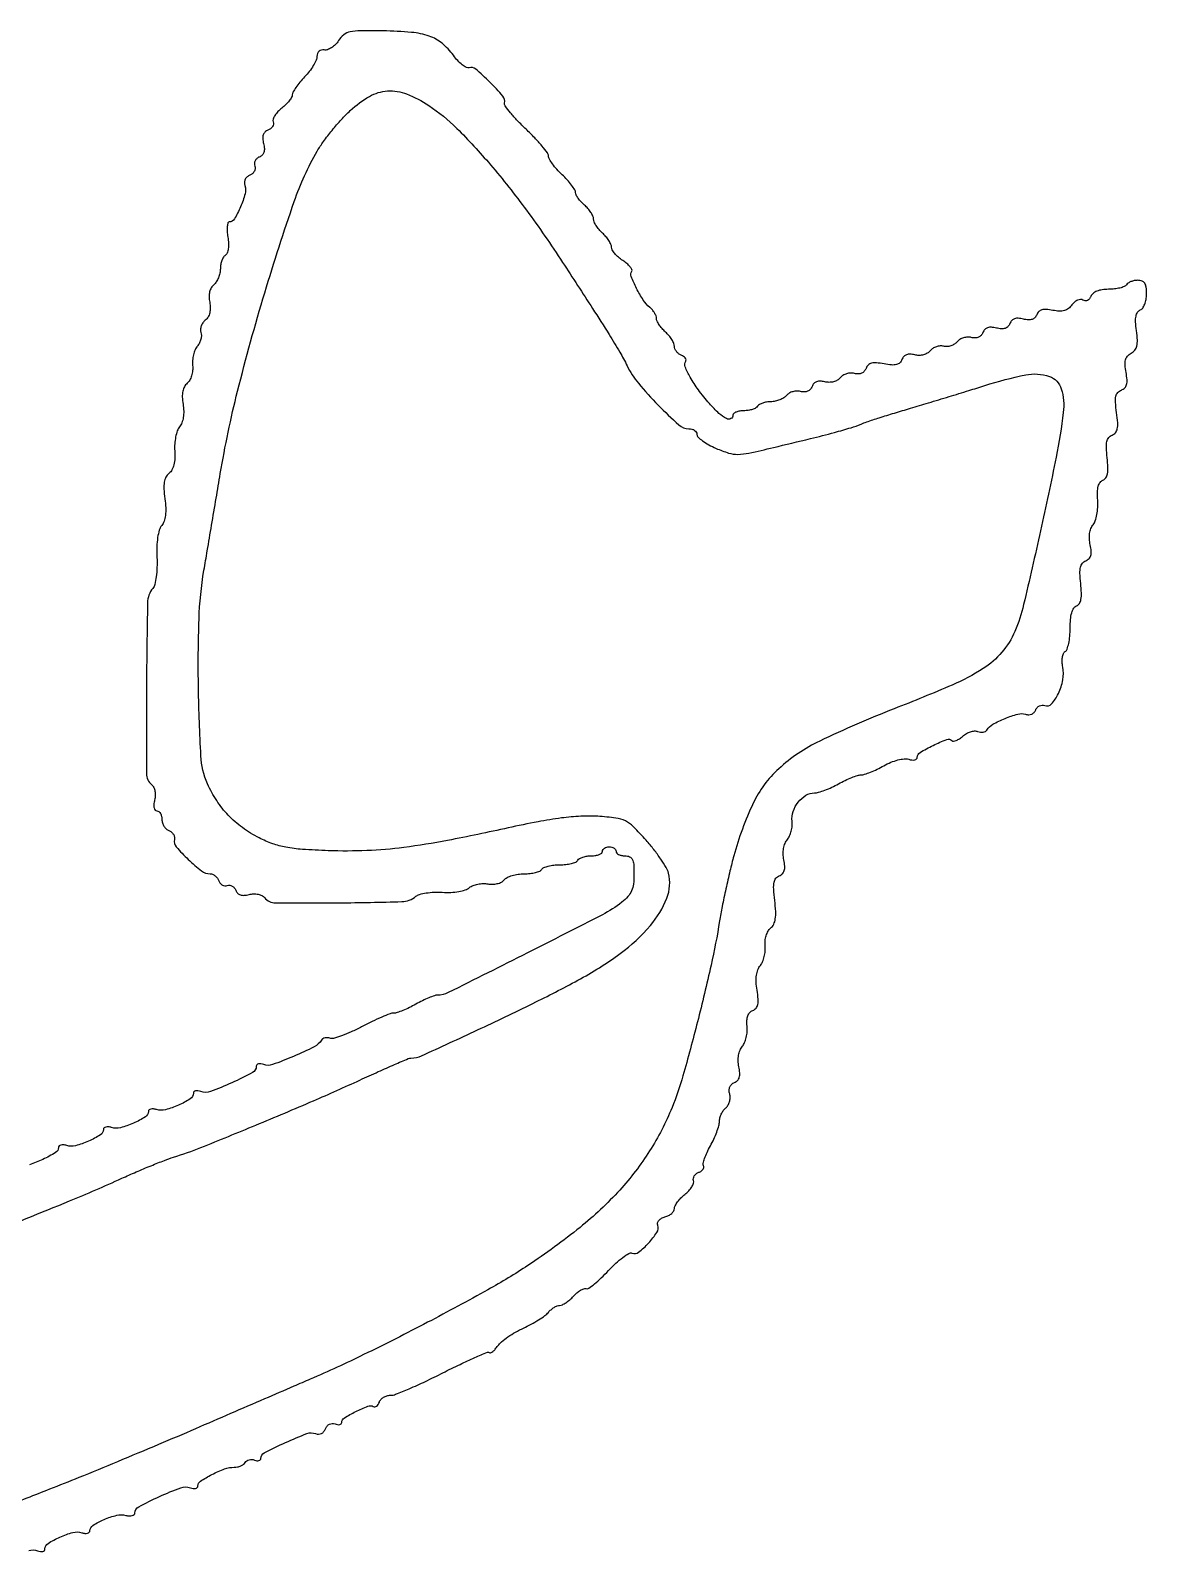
# Model space of a CAD drawing. Extents: x 0 to 1197, y 0 to 515.
# Drawn here: x 948.7 to 1197, y 90.2 to 428.6 of the extents above; entities that cross this region are included whole.
import ezdxf

# ---------------------------------------------------------------- set-up
doc = ezdxf.new("R2010")
doc.units = 0

msp = doc.modelspace()

# ---------------------------------------------------------------- linework, layer by layer
for points in [[(948.386775, 90.449041, -0.17938), (950.315899, 90.427005, 0.053361), (950.955642, 90.256966, 0.096323), (951.495601, 90.277974, 0.144783), (951.849624, 90.479973, 0.193544), (951.986274, 90.819769, -0.256656), (952.667135, 92.058806, -0.037176), (955.299032, 93.46786, -0.039676), (958.212165, 94.491523, -0.142437), (960.162729, 94.443995, 0.048447), (960.861226, 94.294741, 0.084616), (961.450608, 94.327269, 0.127834), (961.838884, 94.528548, 0.212686), (961.986274, 94.85937, -0.256301), (962.64804, 96.065559, -0.040142), (965.13255, 97.381064, -0.042582), (967.936202, 98.315146, -0.123691), (969.963949, 98.295587, 0.047008), (970.738515, 98.169132, 0.079388), (971.392216, 98.228492, 0.11746), (971.824975, 98.455361, 0.21683), (971.986274, 98.80982, -0.276294), (972.821844, 100.206492, -0.01626), (977.436237, 102.492714, -0.018756), (982.17839, 104.441896, -0.181681), (984.315899, 104.427005, 0.053361), (984.955642, 104.256966, 0.096323), (985.495601, 104.277974, 0.144783), (985.849624, 104.479973, 0.193544), (985.986274, 104.819769, -0.252233), (986.564489, 105.893038, -0.026451), (989.113407, 107.385083, -0.031991), (991.940001, 108.622821, -0.087416), (994.080895, 109, 0.053908), (994.813548, 109.079222, 0.049062), (995.537131, 109.313776, 0.05227), (996.145631, 109.658922, 0.099531), (996.528407, 110.068174, -0.109884), (996.886367, 110.435515, -0.081902), (997.405563, 110.66489, -0.076891), (998.003277, 110.72431, -0.078162), (998.587424, 110.599558, 0.05537), (999.123085, 110.459479, 0.099296), (999.575362, 110.483377, 0.14672), (999.871995, 110.662034, 0.186452), (999.986274, 110.957836, -0.280356), (1000.756513, 112.223547, -0.013164), (1005.447911, 114.496211, -0.015474), (1010.22168, 116.479973, -0.184374), (1012.186857, 116.476523, 0.09548), (1012.85335, 116.357977, 0.110965), (1013.478299, 116.507859, 0.106202), (1013.998958, 116.918678, 0.081369), (1014.365661, 117.546284, -0.082292), (1014.726285, 118.160894, -0.101146), (1015.244839, 118.575409, -0.107305), (1015.859068, 118.738122, -0.103258), (1016.494703, 118.635139, 0.051598), (1017.066046, 118.481126, 0.093637), (1017.548125, 118.493919, 0.142789), (1017.864148, 118.665302, 0.200164), (1017.986274, 118.958143, -0.258918), (1018.533229, 119.943569, -0.022777), (1021.110773, 121.391559, -0.023294), (1023.812967, 122.597347, -0.235912), (1025.002952, 122.489692, 0.186126), (1025.342738, 122.425917, 0.116444), (1025.717851, 122.590898, 0.085087), (1026.073635, 122.969125, 0.054719), (1026.350104, 123.505744, -0.097469), (1026.708883, 124.077075, -0.066866), (1027.304691, 124.561062, -0.064139), (1028.036424, 124.888337, -0.073248), (1028.794561, 125, 0.094249), (1029.972528, 125.224034, 0.007064), (1033.002047, 126.469378, 0.009572), (1036.590919, 128.086225, 0.007125), (1040.490474, 130.002139, -0.005663), (1044.292734, 131.884069, -0.009147), (1047.574913, 133.389264, -0.003477), (1050.383524, 134.592423, -0.304734), (1050.811107, 134.5085, 0.312076), (1051.09853, 134.456078, 0.061373), (1051.571695, 134.74435, 0.045627), (1052.132758, 135.278653, 0.026911), (1052.704145, 136.007592, -0.06596), (1053.530196, 136.907304, -0.022269), (1054.947889, 137.989066, -0.021706), (1056.639722, 139.058883, -0.023253), (1058.380312, 139.951729, 0.016672), (1060.112733, 140.811787, 0.016784), (1061.780044, 141.783565, 0.016845), (1063.172988, 142.726256, 0.062438), (1063.945191, 143.450498, -0.0419), (1064.527584, 144.043378, -0.039331), (1065.212538, 144.544834, -0.04183), (1065.893458, 144.890474, -0.096827), (1066.453731, 145, 0.112611), (1067.047559, 145.135462, 0.034191), (1067.855318, 145.594647, 0.03232), (1068.717075, 146.249604, 0.030191), (1069.508293, 147.024331, -0.032395), (1070.281846, 147.77512, -0.040874), (1071.091047, 148.357712, -0.04581), (1071.821921, 148.711429, -0.171897), (1072.323805, 148.720823, 0.235655), (1072.90499, 148.803385, 0.018505), (1074.195297, 149.766053, 0.022081), (1075.707277, 151.09791, 0.014947), (1077.313731, 152.739423, -0.019182), (1078.937163, 154.370425, -0.027688), (1080.501119, 155.671771, -0.026606), (1081.841591, 156.560464, -0.22852), (1082.538393, 156.618373, 0.260784), (1084.018075, 156.832626, 0.042939), (1086.231053, 158.852577, 0.043088), (1088.079826, 161.239521, 0.234942), (1088.256158, 162.816068, -0.153636), (1088.231113, 163.369266, -0.114645), (1088.51917, 163.91201, -0.089969), (1089.094189, 164.372372, -0.060041), (1089.880918, 164.6827, 0.054852), (1090.686095, 164.990719, 0.06233), (1091.367825, 165.456579, 0.071804), (1091.830321, 166.00182, 0.14095), (1091.986274, 166.544051, -0.122768), (1092.142901, 167.172333, -0.03732), (1092.670696, 168.008162, -0.034872), (1093.424546, 168.889565, -0.031763), (1094.316221, 169.687577, 0.038774), (1095.177437, 170.480324, 0.047889), (1095.840397, 171.345997, 0.05534), (1096.228539, 172.155115, 0.16612), (1096.233063, 172.759631, -0.126311), (1096.196419, 173.278848, -0.095843), (1096.404673, 173.812709, -0.085559), (1096.825764, 174.279719, -0.075128), (1097.397372, 174.604259, 0.055723), (1097.963141, 174.897179, 0.086225), (1098.360608, 175.27578, 0.117275), (1098.531924, 175.676286, 0.183077), (1098.461382, 176.040276, -0.197325), (1098.374469, 176.565704, -0.025563), (1098.691914, 177.682972, -0.026652), (1099.231239, 179.028423, -0.019309), (1099.967125, 180.465908, 0.019599), (1100.739989, 181.977784, 0.019525), (1101.393149, 183.547421, 0.019799), (1101.854614, 184.960307, 0.069134), (1101.986274, 185.907972, -0.064487), (1102.08888, 186.700218, -0.044364), (1102.396574, 187.553032, -0.044483), (1102.8483, 188.33501, -0.066429), (1103.383039, 188.914323, 0.088877), (1103.879353, 189.50263, 0.061533), (1104.219628, 190.306147, 0.060008), (1104.360618, 191.192193, 0.073558), (1104.269585, 192.024616, -0.066782), (1104.165105, 192.873859, -0.095928), (1104.31692, 193.614333, -0.10588), (1104.716804, 194.193276, -0.097544), (1105.329729, 194.578302, 0.108395), (1106.016637, 195.030658, 0.125106), (1106.407772, 195.708161, 0.086845), (1106.507826, 196.691483, 0.031396), (1106.318679, 198.087972, -0.043063), (1106.17313, 199.390008, -0.048363), (1106.263021, 200.646851, -0.052699), (1106.574338, 201.757231, -0.07868), (1107.087971, 202.622537, 0.077112), (1107.58438, 203.452924, 0.039051), (1107.953248, 204.617181, 0.037606), (1108.152799, 205.906254, 0.045761), (1108.13686, 207.127387, -0.038916), (1108.102364, 208.418135, -0.074775), (1108.307906, 209.430305, -0.097387), (1108.74761, 210.157595, -0.117143), (1109.405674, 210.607445, 0.123796), (1110.127638, 211.114994, 0.126567), (1110.516329, 211.899678, 0.072863), (1110.593416, 213.128433, 0.018939), (1110.354347, 215.099657, -0.026749), (1110.163362, 216.910516, -0.045854), (1110.224121, 218.426734, -0.056131), (1110.531254, 219.661236, -0.084384), (1111.085533, 220.6196, 0.073446), (1111.583851, 221.439545, 0.039423), (1111.957848, 222.565632, 0.038219), (1112.163889, 223.799559, 0.048429), (1112.154959, 224.95484, -0.053183), (1112.156942, 226.085084, -0.047774), (1112.39375, 227.232669, -0.050645), (1112.815977, 228.230842, -0.094452), (1113.372656, 228.905705, 0.106572), (1114.052731, 229.771681, 0.076338), (1114.418905, 230.951205, 0.050023), (1114.500056, 232.617345, 0.016649), (1114.29338, 235.054777, -0.013419), (1114.059681, 237.614414, -0.061549), (1114.147059, 239.100503, -0.119296), (1114.550633, 240.006303, -0.137807), (1115.306392, 240.569346, 0.105489), (1116.007914, 241.025568, 0.126635), (1116.4062, 241.702136, 0.088233), (1116.508829, 242.684277, 0.031386), (1116.318679, 244.087972, -0.043129), (1116.172835, 245.394232, -0.048791), (1116.264206, 246.651951, -0.05315), (1116.579446, 247.764014, -0.07773), (1117.099595, 248.636544, 0.069551), (1117.598261, 249.442913, 0.041275), (1117.967757, 250.513047, 0.040481), (1118.164239, 251.664286, 0.05466), (1118.141982, 252.719546, -0.116593), (1118.358274, 254.836097, -0.084035), (1119.504115, 256.92533, -0.086801), (1121.229222, 258.463886, -0.139681), (1123.110845, 259, 0.069458), (1124.043381, 259.130172, 0.019705), (1125.438398, 259.5875, 0.019447), (1126.989841, 260.234465, 0.019449), (1128.486274, 261, -0.015633), (1129.955094, 261.765605, -0.017183), (1131.423867, 262.4125, -0.016822), (1132.710045, 262.877429, -0.078467), (1133.486274, 263, 0.079163), (1134.26551, 263.124151, 0.016581), (1135.567973, 263.598336, 0.017001), (1137.057989, 264.257154, 0.015363), (1138.551951, 265.036889, -0.030372), (1140.108245, 265.790646, -0.034222), (1141.684408, 266.316276, -0.037228), (1143.089127, 266.570513, -0.103356), (1144.082367, 266.469501, 0.047566), (1144.811693, 266.312319, 0.083298), (1145.427001, 266.342494, 0.126511), (1145.832482, 266.546885, 0.216336), (1145.986274, 266.885695, -0.262766), (1146.601886, 267.976219, -0.022686), (1149.515978, 269.559133, -0.02219), (1152.554511, 270.872068, -0.295391), (1153.690879, 270.628728, 0.230935), (1154.061382, 270.501205, 0.066351), (1154.66496, 270.658499, 0.052008), (1155.384619, 271.043616, 0.035085), (1156.117877, 271.619099, -0.054377), (1156.915805, 272.197121, -0.05287), (1157.826982, 272.595998, -0.057424), (1158.709675, 272.767832, -0.111446), (1159.417004, 272.664955, 0.060733), (1160.033686, 272.510711, 0.069087), (1160.642188, 272.519339, 0.079511), (1161.150136, 272.682509, 0.13779), (1161.474129, 272.98035, -0.126461), (1162.791873, 274.24701, -0.031561), (1165.502164, 275.559392, -0.030875), (1168.33741, 276.51824, -0.14391), (1170.044305, 276.481582, 0.081133), (1170.763452, 276.376259, 0.096676), (1171.432974, 276.518433, 0.101714), (1171.974807, 276.892894, 0.09956), (1172.329995, 277.45334, -0.093533), (1172.660601, 277.989043, -0.09648), (1173.16055, 278.360484, -0.099129), (1173.751479, 278.510745, -0.104831), (1174.342148, 278.416932, 0.311037), (1175.85168, 278.781057, 0.073236), (1177.364018, 281.065447, 0.063061), (1178.360791, 284.149333, 0.096311), (1178.34575, 286.952618, -0.038599), (1178.208516, 288.088487, -0.049224), (1178.266782, 289.141198, -0.057649), (1178.49708, 289.977125, -0.159641), (1178.88553, 290.437737, 0.173059), (1179.312701, 290.971966, 0.030337), (1179.66293, 292.231955, 0.029775), (1179.905684, 293.828112, 0.022853), (1179.986274, 295.590402, -0.021663), (1180.072235, 297.573489, -0.047358), (1180.346166, 299.067958, -0.066835), (1180.790295, 300.091487, -0.166904), (1181.407008, 300.607957, 0.159865), (1182.038554, 301.122282, 0.096489), (1182.398081, 302.027906, 0.056487), (1182.50111, 303.443055, 0.017338), (1182.34067, 305.5825, -0.016462), (1182.167024, 307.84486, -0.06609), (1182.289116, 309.223897, -0.118389), (1182.712863, 310.087907, -0.128891), (1183.471543, 310.632721, 0.100631), (1184.194821, 311.093258, 0.13413), (1184.591176, 311.759687, 0.091933), (1184.675688, 312.73396, 0.029854), (1184.449429, 314.167752, -0.040864), (1184.272007, 315.478694, -0.049522), (1184.329186, 316.717532, -0.055021), (1184.611071, 317.798829, -0.082128), (1185.102968, 318.640608, 0.094352), (1185.581572, 319.507237, 0.033318), (1185.933804, 320.887743, 0.031661), (1186.127249, 322.49331, 0.032182), (1186.114807, 324.101634, -0.023581), (1186.070116, 325.894343, -0.058445), (1186.251829, 327.19334, -0.087905), (1186.65408, 328.067885, -0.150606), (1187.280358, 328.559356, 0.155015), (1187.929137, 329.07758, 0.100591), (1188.295937, 329.973182, 0.058063), (1188.39772, 331.380185, 0.017117), (1188.228919, 333.539617, -0.016466), (1188.04998, 335.791061, -0.065304), (1188.166215, 337.170869, -0.117056), (1188.581404, 338.035852, -0.131709), (1189.326116, 338.576915, 0.128882), (1190.074508, 339.114322, 0.124439), (1190.475269, 339.956648, 0.067492), (1190.558862, 341.309795, 0.015785), (1190.320949, 343.574932, -0.015589), (1190.078687, 345.872806, -0.070386), (1190.168353, 347.215641, -0.130181), (1190.587946, 348.049662, -0.120417), (1191.376602, 348.596288, 0.102755), (1192.136563, 349.084687, 0.134591), (1192.550074, 349.794939, 0.086631), (1192.643066, 350.863254, 0.024866), (1192.41754, 352.514692, -0.027576), (1192.199987, 354.174771, -0.083587), (1192.303872, 355.305504, -0.11631), (1192.739719, 356.122671, -0.084961), (1193.5427, 356.77164, 0.095263), (1194.366277, 357.465551, 0.112309), (1194.815183, 358.37847, 0.07183), (1194.935359, 359.711453, 0.019961), (1194.739127, 361.805949, -0.019308), (1194.554549, 363.748779, -0.059889), (1194.637995, 365.060555, -0.100197), (1194.980598, 365.911176, -0.156707), (1195.59042, 366.401591, 0.150974), (1196.126915, 366.823229, 0.05807), (1196.576982, 367.669031, 0.050539), (1196.883293, 368.767221, 0.04278), (1196.986274, 369.968615, 0.03025), (1196.8952, 371.472577, 0.112612), (1196.5762, 372.359555, 0.164527), (1195.982715, 372.834734, 0.087475), (1195.045291, 373, 0.046881), (1194.256978, 372.925923, 0.046318), (1193.492924, 372.70625, 0.050262), (1192.862297, 372.383556, 0.111412), (1192.486274, 372, -0.157098), (1192.032616, 371.613547, -0.036539), (1191.070426, 371.29375, -0.034212), (1189.855915, 371.073454, -0.027767), (1188.534246, 371, 0.035173), (1187.091197, 370.89836, 0.059479), (1185.921141, 370.587784, 0.076116), (1185.075926, 370.092317, 0.131306), (1184.600325, 369.436618, -0.079172), (1184.282379, 368.886965, -0.110301), (1183.837956, 368.535849, -0.126483), (1183.333696, 368.435047, -0.125464), (1182.841633, 368.589393, 0.153568), (1182.299966, 368.727022, 0.08864), (1181.639584, 368.570479, 0.073688), (1180.962478, 368.149092, 0.058976), (1180.376756, 367.519338, -0.070782), (1179.597776, 366.720321, -0.096033), (1178.699388, 366.269285, -0.080818), (1177.579722, 366.142763, -0.037175), (1176.118913, 366.323472, 0.030396), (1174.696714, 366.518993, 0.086001), (1173.702684, 366.423542, 0.12559), (1173.021233, 366.035914, 0.109771), (1172.567409, 365.35084, -0.100177), (1172.14966, 364.693456, -0.123814), (1171.536152, 364.309979, -0.096604), (1170.690996, 364.208368, -0.043264), (1169.581214, 364.386815, 0.04341), (1168.463274, 364.56624, 0.098851), (1167.618584, 364.460367, 0.125507), (1167.005069, 364.06586, 0.0961), (1166.581214, 363.386815, -0.0961), (1166.15736, 362.707771, -0.125507), (1165.543845, 362.313264, -0.098851), (1164.699155, 362.207391, -0.04341), (1163.581214, 362.386815, 0.043442), (1162.461641, 362.566429, 0.099306), (1161.617037, 362.459685, 0.125831), (1161.003495, 362.06293, 0.095291), (1160.578381, 361.379431, -0.093794), (1160.187266, 360.746417, -0.107109), (1159.6075, 360.335222, -0.098029), (1158.866483, 360.178779, -0.067203), (1158.01089, 360.283312, 0.076898), (1157.174175, 360.369194, 0.060546), (1156.275471, 360.212932, 0.061374), (1155.453396, 359.850054, 0.085151), (1154.842898, 359.327243, -0.078549), (1154.244767, 358.801268, -0.060767), (1153.459672, 358.428649, -0.061255), (1152.615334, 358.258026, -0.083396), (1151.842898, 358.327243, 0.083131), (1151.070783, 358.396842, 0.061234), (1150.2274, 358.227375, 0.060799), (1149.443709, 357.856454, 0.078804), (1148.847244, 357.33248, -0.086483), (1148.201519, 356.782453, -0.068988), (1147.356016, 356.429713, -0.06496), (1146.395776, 356.306374, -0.061054), (1145.414735, 356.428599, 0.051153), (1144.400467, 356.575349, 0.098986), (1143.59406, 356.448636, 0.118423), (1142.992196, 356.046581, 0.095212), (1142.579971, 355.383575, -0.110434), (1142.095591, 354.654453, -0.132265), (1141.375057, 354.259483, -0.082598), (1140.282169, 354.178895, -0.023562), (1138.591737, 354.414237, 0.023501), (1136.888569, 354.651562, 0.08453), (1135.798658, 354.567252, 0.134778), (1135.080195, 354.161781, 0.106057), (1134.590147, 353.410093, -0.090761), (1134.193817, 352.759924, -0.108033), (1133.613213, 352.339165, -0.099769), (1132.871694, 352.178791, -0.067576), (1132.01089, 352.283312, 0.076648), (1131.174498, 352.369581, 0.06051), (1130.276748, 352.21447, 0.06139), (1129.456072, 351.853294, 0.085422), (1128.847244, 351.33248, -0.086483), (1128.201519, 350.782453, -0.068988), (1127.356016, 350.429713, -0.06496), (1126.395776, 350.306374, -0.061054), (1125.414735, 350.428599, 0.05118), (1124.399629, 350.575414, 0.099238), (1123.593223, 350.4482, 0.118587), (1122.991312, 350.044871, 0.094771), (1122.578381, 349.379431, -0.093794), (1122.187266, 348.746417, -0.107109), (1121.6075, 348.335222, -0.098029), (1120.866483, 348.178779, -0.067203), (1120.01089, 348.283312, 0.073558), (1119.178467, 348.374344, 0.060008), (1118.29242, 348.233354, 0.061533), (1117.488904, 347.893079, 0.088877), (1116.900597, 347.396765, -0.079997), (1116.288373, 346.861515, -0.044242), (1115.400832, 346.4103, -0.042695), (1114.395629, 346.103126, -0.052858), (1113.422846, 346, 0.039551), (1112.490042, 345.926099, 0.04255), (1111.603831, 345.70625, 0.046682), (1110.885726, 345.38426, 0.126268), (1110.486274, 345, -0.130646), (1110.07961, 344.615492, -0.045439), (1109.332748, 344.29375, -0.041396), (1108.406933, 344.073842, -0.037634), (1107.427257, 344, 0.039081), (1106.492554, 343.92683, 0.058208), (1105.703312, 343.70625, 0.076538), (1105.16565, 343.382793, 0.222681), (1104.986274, 343, -0.284252), (1104.511986, 342.233136, -0.235718), (1103.53547, 342.233116, -0.074672), (1101.88748, 343.38992, -0.022295), (1099.75414, 345.611605, -0.020226), (1097.29638, 348.650359, -0.032072), (1095.47503, 351.457698, -0.034445), (1094.375651, 353.777653, -0.236055), (1094.485837, 354.999293, 0.182115), (1094.553642, 355.345704, 0.11753), (1094.39222, 355.72647, 0.086586), (1094.016255, 356.086028, 0.056045), (1093.48053, 356.36383, -0.073618), (1092.909292, 356.685896, -0.064227), (1092.425212, 357.173111, -0.066865), (1092.097726, 357.744597, -0.09701), (1091.986274, 358.313628, 0.103819), (1091.849046, 358.967403, 0.036698), (1091.398774, 359.817388, 0.03453), (1090.751618, 360.705816, 0.034176), (1089.986274, 361.5, -0.030542), (1089.220866, 362.282795, -0.032529), (1088.573774, 363.137424, -0.034438), (1088.120446, 363.939965, -0.111796), (1087.986274, 364.532543, 0.09365), (1087.88113, 365.088984, 0.042435), (1087.551744, 365.756609, 0.040037), (1087.073018, 366.42269, 0.043743), (1086.507023, 366.98278, -0.074486), (1085.054737, 368.60764, -0.0293), (1083.553665, 371.21663, -0.023319), (1082.387023, 373.8511, -0.235153), (1082.493739, 375.012079, 0.263931), (1082.508975, 375.418412, 0.054988), (1082.097611, 376.034821, 0.044425), (1081.397651, 376.73235, 0.028715), (1080.477688, 377.413669, -0.034124), (1079.524246, 378.135867, -0.038451), (1078.718127, 378.954903, -0.041882), (1078.155559, 379.748149, -0.134084), (1077.986274, 380.368065, 0.106529), (1077.850032, 381.000267, 0.035963), (1077.398774, 381.833379, 0.03386), (1076.751638, 382.709847, 0.032896), (1075.986274, 383.5, -0.033669), (1075.220922, 384.292585, -0.034269), (1074.573774, 385.176267, -0.036414), (1074.123122, 386.019549, -0.10488), (1073.986274, 386.664775, 0.106571), (1073.84849, 387.303873, 0.038302), (1073.398774, 388.124636, 0.035886), (1072.751598, 388.97674, 0.035365), (1071.986274, 389.732028, -0.028755), (1071.220811, 390.467753, -0.032008), (1070.573774, 391.261832, -0.033809), (1070.118178, 392.001388, -0.12173), (1069.986274, 392.53515, 0.141869), (1069.816008, 393.123151, 0.02101), (1069.105024, 394.149725, 0.022267), (1068.134999, 395.319614, 0.017506), (1066.986274, 396.5, -0.019916), (1065.837704, 397.691663, -0.024415), (1064.867524, 398.895486, -0.024012), (1064.165202, 399.963956, -0.134168), (1063.986274, 400.618761, 0.162111), (1063.74826, 401.333574, 0.013436), (1062.516126, 402.889681, 0.016851), (1060.898571, 404.696099, 0.012181), (1058.981516, 406.601845, -0.012866), (1057.081556, 408.495775, -0.018815), (1055.517879, 410.265612, -0.014565), (1054.350894, 411.778983, -0.215202), (1054.21837, 412.420175, 0.236847), (1053.830353, 413.97212, 0.01976), (1050.92049, 417.097933, 0.019192), (1047.775754, 419.98825, 0.262447), (1046.306115, 420.27328, -0.208002), (1045.702885, 420.326749, -0.043205), (1044.795209, 420.927831, -0.038644), (1043.785236, 421.865939, -0.028073), (1042.809721, 423.050576, 0.061985), (1040.284913, 425.72532, 0.089257), (1037.454232, 427.317516, 0.06212), (1033.516599, 428.157822, 0.016864), (1027.144175, 428.49233, 0.006341), (1022.106503, 428.522746, 0.052784), (1019.841148, 428.267694, 0.114357), (1018.447747, 427.602644, 0.079598), (1017.26924, 426.309109, -0.049735), (1016.562353, 425.433941, -0.05275), (1015.709312, 424.734793, -0.05883), (1014.845123, 424.302697, -0.127652), (1014.111339, 424.234853, 0.093858), (1013.459021, 424.21826, 0.127177), (1012.934506, 423.954725, 0.124456), (1012.595942, 423.464665, 0.087669), (1012.474147, 422.803005, -0.104719), (1012.289356, 421.960128, -0.02968), (1011.661332, 420.765045, -0.028512), (1010.772913, 419.466988, -0.026701), (1009.724147, 418.248286, 0.018068), (1008.675887, 417.07186, 0.022305), (1007.790524, 415.900225, 0.021424), (1007.145682, 414.870936, 0.129931), (1006.986274, 414.267861, -0.134174), (1006.835304, 413.715402, -0.033536), (1006.301852, 412.936587, -0.031838), (1005.54815, 412.096511, -0.027349), (1004.656326, 411.312423, 0.038774), (1003.795111, 410.519676, 0.047889), (1003.13215, 409.654003, 0.05534), (1002.744008, 408.844885, 0.16612), (1002.739484, 408.240369, -0.126205), (1002.776235, 407.721193, -0.095847), (1002.568277, 407.187446, -0.085593), (1002.147627, 406.720609, -0.075195), (1001.576547, 406.396267, 0.098669), (1000.911306, 405.976307, 0.124451), (1000.523807, 405.362822, 0.097426), (1000.420645, 404.517844, 0.043315), (1000.599458, 403.405059, -0.043189), (1000.77732, 402.299977, -0.09533), (1000.678095, 401.454528, -0.122785), (1000.300828, 400.84093, -0.102552), (999.655485, 400.426559, 0.090131), (999.107506, 400.093461, 0.095398), (998.724598, 399.594566, 0.099733), (998.56519, 399.008535, 0.108722), (998.65317, 398.425671, -0.115203), (998.733903, 397.840132, -0.100422), (998.55512, 397.246559, -0.093464), (998.143087, 396.73611, -0.084925), (997.560227, 396.390005, 0.087502), (996.93541, 396.01465, 0.104679), (996.522503, 395.467729, 0.103396), (996.363511, 394.794804, 0.083515), (996.467855, 394.058031, -0.146137), (996.498947, 392.24117, -0.033966), (995.466501, 389.331886, -0.030719), (994.099203, 386.642442, -0.265764), (992.975902, 386, 0.33016), (992.678197, 385.779369, 0.050455), (992.526563, 385.00922, 0.040019), (992.511772, 383.920189, 0.02362), (992.659356, 382.627132, -0.029912), (992.800937, 381.231072, -0.044794), (992.741847, 380.007737, -0.054253), (992.505732, 379.068125, -0.16719), (992.096485, 378.568115, 0.117465), (991.670366, 378.140258, 0.048932), (991.312398, 377.402452, 0.044816), (991.068442, 376.501238, 0.043725), (990.986274, 375.563428, -0.054904), (990.878722, 374.586932, -0.043118), (990.558117, 373.570621, -0.044424), (990.087137, 372.667173, -0.077336), (989.528718, 372.035225, 0.091334), (988.95098, 371.343589, 0.071421), (988.595496, 370.430177, 0.062236), (988.480883, 369.334581, 0.044358), (988.61492, 368.106767, -0.044713), (988.750279, 366.858653, -0.065206), (988.627258, 365.760566, -0.074334), (988.249304, 364.841591, -0.085076), (987.631917, 364.120873, 0.068301), (987.089547, 363.528882, 0.065033), (986.71592, 362.803095, 0.069765), (986.560282, 362.059112, 0.108757), (986.65759, 361.414152, -0.099431), (986.771226, 360.744923, -0.055542), (986.654687, 359.923811, -0.052272), (986.342702, 359.085827, -0.058032), (985.871949, 358.362247, 0.074085), (985.379353, 357.549394, 0.039367), (985.010274, 356.429036, 0.038117), (984.807569, 355.199111, 0.047951), (984.817589, 354.04516, -0.05296), (984.816115, 352.919153, -0.047269), (984.581864, 351.772962, -0.050095), (984.165036, 350.776455, -0.095739), (983.616709, 350.108252, 0.0949), (982.989238, 349.34619, 0.075919), (982.625834, 348.344605, 0.05933), (982.525526, 347.061033, 0.030095), (982.688663, 345.446537, -0.033849), (982.832612, 343.906541, -0.044722), (982.742735, 342.500894, -0.05104), (982.431565, 341.308301, -0.084073), (981.910597, 340.408815, 0.089668), (981.416033, 339.53262, 0.034459), (981.04703, 338.178881, 0.032753), (980.840442, 336.619837, 0.034598), (980.844933, 335.07575, -0.031002), (980.861813, 333.403266, -0.048951), (980.64799, 331.985752, -0.059315), (980.217829, 330.863506, -0.098706), (979.582324, 330.079714, 0.098344), (978.892809, 329.230557, 0.080971), (978.520161, 328.122293, 0.055256), (978.44022, 326.597492, 0.019552), (978.652532, 324.418256, -0.022534), (978.838151, 322.387646, -0.041184), (978.77795, 320.726441, -0.051886), (978.481015, 319.412318, -0.091963), (977.941179, 318.445664, 0.10174), (977.405739, 317.441676, 0.034642), (977.046686, 315.820063, 0.029674), (976.862805, 313.76674, 0.01907), (976.882307, 311.374727, -0.01985), (976.897013, 309.144731, -0.024431), (976.726709, 307.071286, -0.024915), (976.416601, 305.373133, -0.116087), (975.976315, 304.488001, 0.170362), (974.788878, 301.287166, 0.002941), (974.56463, 282.401146, 0.002448), (974.543697, 263.291623, 0.222116), (975.714598, 260.810508, -0.10822), (976.168659, 260.228431, -0.064665), (976.444089, 259.390904, -0.057793), (976.516249, 258.405688, -0.050934), (976.3682, 257.385578, 0.035763), (976.196081, 256.408733, 0.078509), (976.236766, 255.653018, 0.129892), (976.476217, 255.180243, 0.214094), (976.877866, 255, -0.166919), (977.300713, 254.854792, -0.095163), (977.660679, 254.443928, -0.076017), (977.90402, 253.831067, -0.056617), (977.986274, 253.106989, 0.074847), (978.101892, 252.338951, 0.064508), (978.440679, 251.595678, 0.06685), (978.941746, 250.988582, 0.095509), (979.533184, 250.620372, -0.083356), (980.101728, 250.28516, -0.080207), (980.538472, 249.778746, -0.083929), (980.77931, 249.182916, -0.10546), (980.783184, 248.588836, 0.231091), (981.190178, 246.998805, 0.025408), (983.845864, 244.179942, 0.027598), (986.802207, 241.642954, 0.164979), (988.697767, 241, -0.102231), (989.258995, 240.884039, -0.066776), (989.827668, 240.542493, -0.063172), (990.317291, 240.037963, -0.069567), (990.646701, 239.442529, 0.081295), (990.972337, 238.885021, 0.091904), (991.447205, 238.487775, 0.100701), (991.995261, 238.310639, 0.120146), (992.532557, 238.379387, -0.119023), (993.069423, 238.44929, -0.100655), (993.61627, 238.275272, -0.092264), (994.089287, 237.882697, -0.082096), (994.412833, 237.330788, 0.1025), (994.826488, 236.686412, 0.12239), (995.439342, 236.308769, 0.095358), (996.282433, 236.208358, 0.043604), (997.381169, 236.384264, -0.051583), (998.407101, 236.531803, -0.059516), (999.391707, 236.453724, -0.06648), (1000.230471, 236.165685, -0.104002), (1000.826079, 235.693023, 0.220919), (1003.24894, 234.542844, 0.004297), (1017.395327, 234.546059, 0.00513), (1031.355889, 234.812485, 0.167383), (1034.474038, 235.989846, -0.107205), (1035.307751, 236.422964, -0.02865), (1036.779097, 236.733879, -0.027673), (1038.533053, 236.902132, -0.025436), (1040.345297, 236.882999, 0.026223), (1042.235187, 236.866019, 0.031685), (1043.999051, 237.055117, 0.034876), (1045.463909, 237.413393, 0.096076), (1046.392181, 237.92191, -0.078288), (1047.180087, 238.390428, -0.0446), (1048.24409, 238.709177, -0.043216), (1049.400942, 238.843448, -0.054568), (1050.474177, 238.757561, 0.052777), (1051.534996, 238.668854, 0.054184), (1052.581187, 238.805941, 0.059044), (1053.480565, 239.140887, 0.101248), (1054.102369, 239.639886, -0.105977), (1054.766592, 240.162782, -0.039757), (1055.8744, 240.600466, -0.037173), (1057.196514, 240.899565, -0.03706), (1058.549701, 241, 0.027894), (1059.86545, 241.07346, 0.034318), (1061.074967, 241.29375, 0.036683), (1062.033349, 241.613582, 0.156712), (1062.486274, 242, -0.158284), (1062.94219, 242.38656, -0.036095), (1063.916213, 242.70625, -0.033884), (1065.146227, 242.926564, -0.02738), (1066.486274, 243, 0.02738), (1067.826321, 243.073436, 0.033884), (1069.056335, 243.29375, 0.036095), (1070.030357, 243.61344, 0.158284), (1070.486274, 244, -0.130646), (1070.892937, 244.384508, -0.045439), (1071.639799, 244.70625, -0.041396), (1072.565614, 244.926158, -0.037634), (1073.545291, 245, 0.039081), (1074.479994, 245.07317, 0.058208), (1075.269235, 245.29375, 0.076538), (1075.806898, 245.617207, 0.222681), (1075.986274, 246, -0.148195), (1076.101842, 246.381354, -0.098894), (1076.426899, 246.70625, -0.082425), (1076.912817, 246.925306, -0.064853), (1077.486274, 247, -0.064853), (1078.05973, 246.925306, -0.082425), (1078.545649, 246.70625, -0.098894), (1078.870706, 246.381354, -0.148195), (1078.986274, 246, 0.191087), (1079.13775, 245.618118, 0.088204), (1079.573774, 245.29375, 0.068025), (1080.220855, 245.073693, 0.048028), (1080.986274, 245, -0.09655), (1082.011179, 244.800229, -0.185208), (1082.614503, 244.23674, -0.09707), (1082.91276, 243.114327, -0.01655), (1082.986274, 240.89392, -0.029591), (1082.857879, 238.726298, -0.072622), (1082.443369, 237.188665, -0.080709), (1081.638681, 235.931515, -0.043486), (1080.29358, 234.669767, -0.048016), (1075.959441, 231.888302, -0.001926), (1059.263665, 223.391675, -0.000916), (1041.663202, 214.560246, -0.116328), (1039.287752, 214, 0.084022), (1038.597226, 213.883137, 0.014847), (1037.365552, 213.4125, 0.015707), (1035.940529, 212.765681, 0.013564), (1034.486274, 212, -0.014895), (1033.022677, 211.234371, -0.016678), (1031.569574, 210.5875, -0.016153), (1030.303229, 210.120693, -0.080389), (1029.557403, 210, 0.091298), (1028.731737, 209.84797, 0.009492), (1026.89398, 209.107197, 0.011537), (1024.724145, 208.124591, 0.008991), (1022.411505, 206.960669, -0.01478), (1020.104334, 205.832786, -0.01994), (1017.951466, 204.959741, -0.017369), (1016.147329, 204.380532, -0.161975), (1015.341984, 204.416995, 0.070751), (1014.806977, 204.539525, 0.074094), (1014.267756, 204.504943, 0.081597), (1013.807095, 204.323723, 0.120476), (1013.498859, 204.020364, -0.138595), (1011.847755, 202.50734, -0.016296), (1007.276019, 200.389792, -0.014641), (1002.560011, 198.550349, -0.179135), (1000.656648, 198.572995, 0.053344), (1000.016905, 198.743058, 0.096296), (999.476946, 198.722116, 0.144765), (999.122925, 198.520216, 0.193608), (998.986274, 198.180538, -0.276605), (998.152938, 196.789422, -0.016133), (993.533836, 194.506048, -0.018631), (988.789002, 192.557979, -0.181642), (986.656648, 192.572995, 0.053361), (986.016906, 192.743034, 0.096323), (985.476946, 192.722026, 0.144783), (985.122923, 192.520027, 0.193544), (984.986274, 192.180231, -0.256656), (984.305412, 190.941194, -0.037176), (981.673516, 189.53214, -0.039676), (978.760383, 188.508477, -0.142437), (976.809818, 188.556005, 0.048447), (976.111322, 188.705259, 0.084616), (975.52194, 188.672731, 0.127834), (975.133664, 188.471452, 0.212686), (974.986274, 188.14063, -0.258936), (974.310325, 186.922899, -0.03605), (971.663247, 185.527116, -0.038723), (968.744725, 184.508614, -0.142372), (966.809818, 184.556005, 0.048447), (966.111322, 184.705259, 0.084616), (965.52194, 184.672731, 0.127834), (965.133664, 184.471452, 0.212686), (964.986274, 184.14063, -0.258936), (964.310325, 182.922899, -0.03605), (961.663247, 181.527116, -0.038723), (958.744725, 180.508614, -0.142372), (956.809818, 180.556005, 0.049838), (956.111394, 180.703218, 0.086663), (955.52194, 180.664998, 0.129775), (955.133762, 180.455073, 0.207122), (954.986274, 180.114305, -0.26271), (954.348803, 178.984782, -0.026371), (951.514709, 177.471487, -0.027227), (948.525133, 176.266043, -0.224252)], [(938.118942, 160.432291, 0.002499), (957.446109, 168.22885, 0.010183), (969.071902, 173.26516, -0.005486), (972.263204, 174.683389, -0.005025), (975.579099, 176.074275, -0.005028), (978.563661, 177.256192, -0.016384), (980.571902, 177.953596, 0.019903), (986.679106, 180.122722, 0.0029), (998.880339, 185.093617, 0.003558), (1011.712982, 190.516043, 0.006619), (1022.025593, 195.123195, -0.002732), (1026.12327, 196.992178, -0.00415), (1029.706793, 198.567439, -0.001608), (1032.794857, 199.882681, -0.10019), (1033.374464, 200, 0.10778), (1035.738029, 200.515477, 0.001737), (1048.188919, 206.270008, 0.005152), (1060.517018, 212.175239, 0.009263), (1070.486274, 217.308971, 0.033652), (1079.918862, 223.240421, 0.060135), (1086.620144, 229.467661, 0.08063), (1090.286446, 235.569969, 0.158547), (1090.65377, 241.159407, 0.071295), (1090.153637, 242.371965, 0.01599), (1088.952809, 244.263989, 0.016273), (1087.411384, 246.377874, 0.015109), (1085.698506, 248.441408, 0.014642), (1082.856112, 251.478423, 0.082526), (1081.060494, 252.772641, 0.084085), (1078.957323, 253.405003, 0.015509), (1074.912155, 253.783438, 0.028805), (1071.16324, 253.800951, 0.018947), (1066.865311, 253.409575, 0.014968), (1061.642511, 252.574036, 0.007161), (1054.986274, 251.204713, -0.006274), (1041.543287, 248.414359, -0.01649), (1031.82273, 246.854259, -0.021143), (1023.556512, 246.159252, -0.019176), (1014.986274, 246.131366, -0.00831), (1009.239799, 246.428797, -0.028773), (1005.546094, 246.896166, -0.040182), (1002.626579, 247.684443, -0.032055), (999.63234, 248.979162, -0.039189), (995.900949, 251.269726, -0.044877), (992.751718, 254.023929, -0.045432), (990.175658, 257.264042, -0.041995), (988.149346, 261, -0.08983), (986.664445, 267.233482, -0.009431), (986.125287, 282.280616, -0.012476), (986.248291, 297.664022, -0.033923), (987.343897, 308.5, 0.000205), (988.078915, 312.829302, 0.000092), (989.042961, 318.528125, 0.000091), (990.060432, 324.556141, 0.000123), (990.976905, 330, -0.020014), (994.822944, 348.353617, -0.011355), (1000.863701, 370.240432, -0.010264), (1007.432009, 390.568136, -0.047956), (1012.543574, 401.746169, -0.025712), (1013.925351, 403.873035, -0.013854), (1015.830562, 406.352, -0.013765), (1017.91701, 408.776958, -0.02101), (1019.869045, 410.75, -0.057451), (1024.165814, 413.908975, -0.114114), (1028.191276, 415.118731, -0.110764), (1032.420378, 414.453867, -0.052162), (1037.34996, 411.882494, -0.049836), (1043.58097, 406.795997, -0.020099), (1051.045777, 398.725025, -0.018129), (1059.06553, 388.601342, -0.013905), (1067.10316, 377, -0.000847), (1073.769494, 366.74437, -0.004183), (1077.467669, 360.927778, -0.007352), (1079.822297, 357.028516, -0.016708), (1081.457724, 354, 0.057204), (1083.988852, 350.10286, 0.021476), (1088.353382, 345.257526, 0.015619), (1092.942488, 340.866225, 0.185107), (1095.202114, 340, -0.069126), (1095.88403, 339.905271, -0.085294), (1096.462177, 339.628671, -0.099966), (1096.848743, 339.21795, -0.139862), (1096.986274, 338.7359, 0.204169), (1097.242761, 338.133958, 0.033416), (1098.234711, 337.301186, 0.032152), (1099.608645, 336.425772, 0.02337), (1101.236274, 335.626888, 0.026974), (1104.027923, 334.59005, 0.079137), (1106.051852, 334.297115, 0.049139), (1108.548763, 334.578973, 0.005847), (1113.986274, 335.808047, 0.001623), (1122.205134, 337.795323, 0.005436), (1127.573876, 339.17396, 0.007665), (1131.254352, 340.222576, 0.029505), (1133.486274, 341.04205, -0.022699), (1134.735333, 341.520033, -0.002727), (1137.542524, 342.433631, -0.003242), (1140.8937, 343.480195, -0.002661), (1144.486274, 344.555767, 0.001652), (1148.478748, 345.742287, 0.0011), (1153.04665, 347.12722, 0.001107), (1157.47244, 348.490428, 0.002169), (1160.989683, 349.599073, -0.027491), (1170.096525, 351.970217, -0.133024), (1175.382149, 351.627498, -0.24272), (1178.025333, 348.875997, -0.102768), (1178.468758, 343.626827, -0.019614), (1176.862948, 333.661388, -0.004727), (1173.402044, 317.298814, -0.003379), (1169.649282, 300.875971, -0.043484), (1167.680442, 294.90124, -0.075682), (1164.794124, 290.259539, -0.073391), (1160.630376, 286.630503, -0.041303), (1153.742502, 282.975931, -0.00829), (1140.878644, 277.708122, 0.018439), (1124.296644, 270.521432, 0.074121), (1115.167148, 264.358208, 0.096775), (1109.502061, 256.686567, 0.044667), (1105.185189, 245, 0.007626), (1104.324589, 241.619949, 0.004799), (1103.417488, 237.646875, 0.004817), (1102.600125, 233.720357, 0.0088), (1102.020765, 230.5, -0.015141), (1100.118001, 220.642452, -0.007175), (1097.100639, 208.057017, -0.006614), (1093.868294, 196.045974, -0.027945), (1091.439197, 189, -0.044564), (1086.455356, 179.354859, -0.043408), (1079.802772, 170.653861, -0.038277), (1070.977001, 162.353108, -0.023258), (1059.409833, 153.888673, -0.01946), (1050.508759, 148.476545, -0.006471), (1037.070927, 141.232015, -0.006656), (1022.859843, 134.045519, -0.011955), (1010.986274, 128.586052, 0.000143), (1007.327123, 127.007182, 0.000029), (1000.814399, 124.194377, 0.00003), (993.237088, 120.92072, 0.000028), (985.486274, 117.571021, -0.002108), (977.224344, 114.041143, -0.001582), (968.101899, 110.222986, -0.001599), (959.494442, 106.684563, -0.003672), (952.986274, 104.088996, 0.000625), (942.950712, 100.157355, 0.001804)]]:
    msp.add_lwpolyline(points, format="xyb")

doc.saveas('drawing.dxf')
